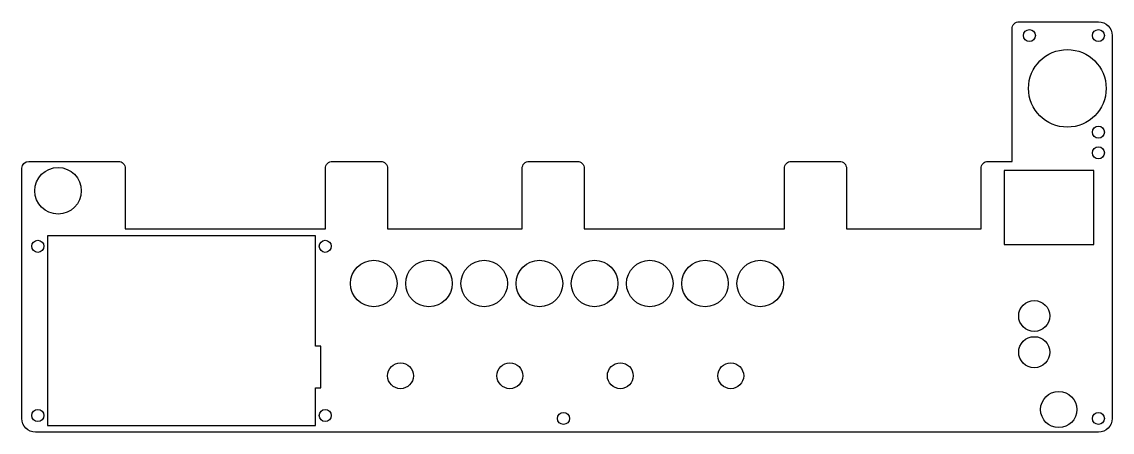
# Model space of a CAD drawing. Header units: millimetres. Extents: x -316 to 0, y 7 to 126.
import ezdxf

# ---------------------------------------------------------------- set-up
doc = ezdxf.new("R2010")
doc.units = ezdxf.units.MM
doc.layers.get('0').update_dxf_attribs({"linetype": 'CONTINUOUS'})

msp = doc.modelspace()

# ---------------------------------------------------------------- linework, layer by layer
msp.add_lwpolyline([(-312, 7, -0.414212), (-316, 11), (-316, 83.55, -0.406738), (-314, 85.5), (-288, 85.5, -0.414214), (-286, 83.5), (-286, 66), (-228, 66), (-228, 83.5, -0.414214), (-226, 85.5), (-212, 85.5, -0.414214), (-210, 83.5), (-210, 66), (-171, 66), (-171, 83.5, -0.414214), (-169, 85.5), (-155, 85.5, -0.414214), (-153, 83.5), (-153, 66), (-95, 66), (-95, 76), (-95, 83.5, -0.414214), (-93, 85.5), (-79, 85.5, -0.414214), (-77, 83.5), (-77, 66), (-38, 66), (-38, 83.5, -0.414214), (-36, 85.5), (-29, 85.5), (-29, 105.13), (-29, 124, -0.414214), (-27, 126), (-4, 126, -0.414214), (0, 122), (0, 88), (0, 11, -0.414215), (-4, 7)], format="xyb", close=True)
for points in [[(-31.3, 61.4), (-5.3, 61.4), (-5.3, 82.9), (-31.3, 82.9)], [(-230.85, 19.9), (-229.34, 19.9), (-229.34, 31.93), (-230.85, 31.93), (-230.85, 63.9), (-308.55, 63.9), (-308.55, 8.9), (-230.85, 8.9)]]:
    msp.add_lwpolyline(points, close=True)
for centre, radius in [((-24, 122), 1.75), ((-4, 122), 1.75), ((-13, 106.7), 11.25), ((-4, 94), 1.75), ((-4, 88), 1.75), ((-305.5, 77), 6.75), ((-311.35, 60.9), 1.75), ((-228.05, 60.9), 1.75), ((-214, 50.12), 6.75), ((-198, 50.12), 6.75), ((-182, 50.12), 6.75), ((-166, 50.12), 6.75), ((-150, 50.12), 6.75), ((-134, 50.12), 6.75), ((-118, 50.12), 6.75), ((-102, 50.12), 6.75), ((-22.6, 40.7), 4.5), ((-22.6, 30.2), 4.5), ((-206.25, 23.37), 3.75), ((-174.55, 23.37), 3.75), ((-142.55, 23.37), 3.75), ((-110.55, 23.37), 3.75), ((-15.5, 13.57), 5.25), ((-311.35, 11.85), 1.75), ((-228.05, 11.85), 1.75), ((-159, 11), 1.75), ((-4, 11), 1.75)]:
    msp.add_circle(centre, radius)

doc.saveas('drawing.dxf')
